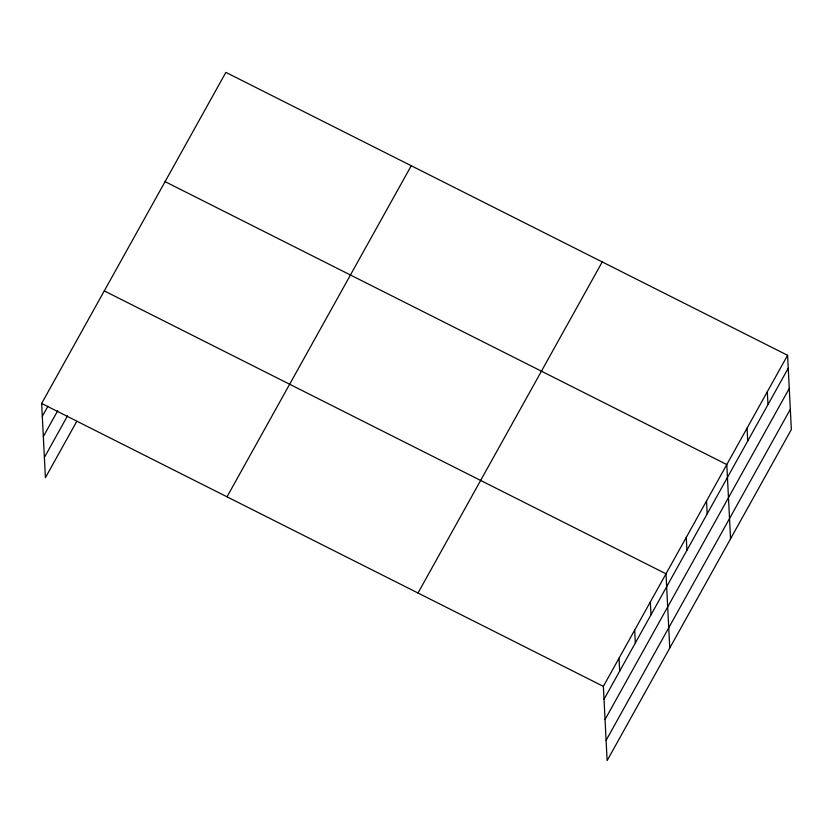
<?xml version="1.0" encoding="UTF-8"?>
<svg xmlns="http://www.w3.org/2000/svg" width="833" height="833" viewBox="0 0 833 833"><rect width="100%" height="100%" fill="white"/><g stroke="black" fill="none" stroke-linecap="round" stroke-linejoin="round"><path stroke-width="1.25" d="M76.73 421.425L45.409 477.705L41.65 403.453L225.878 72.377L787.591 355.295L791.35 429.547L607.122 760.623L603.363 686.371L787.591 355.295M42.306 416.344L47.939 406.212M43.326 436.596L57.737 410.7M44.388 457.452L67.556 415.802M227.013 496.812L411.242 165.736M417.999 593.013L602.228 261.937M604.019 699.262L788.237 368.186M605.039 719.514L789.268 388.438M606.101 740.37L790.319 409.295M165.08 181.636L726.793 464.554L730.551 538.805M104.281 290.884L666.004 573.802L669.763 648.053M41.65 403.453L603.363 686.371M767.328 391.718L767.974 404.609M747.055 428.131L747.711 441.021M706.53 500.966L707.186 513.857M686.267 537.389L686.923 550.28M650.344 601.947L651 614.837M634.684 630.092L635.34 642.982M619.023 658.226L619.679 671.117"/></g></svg>
